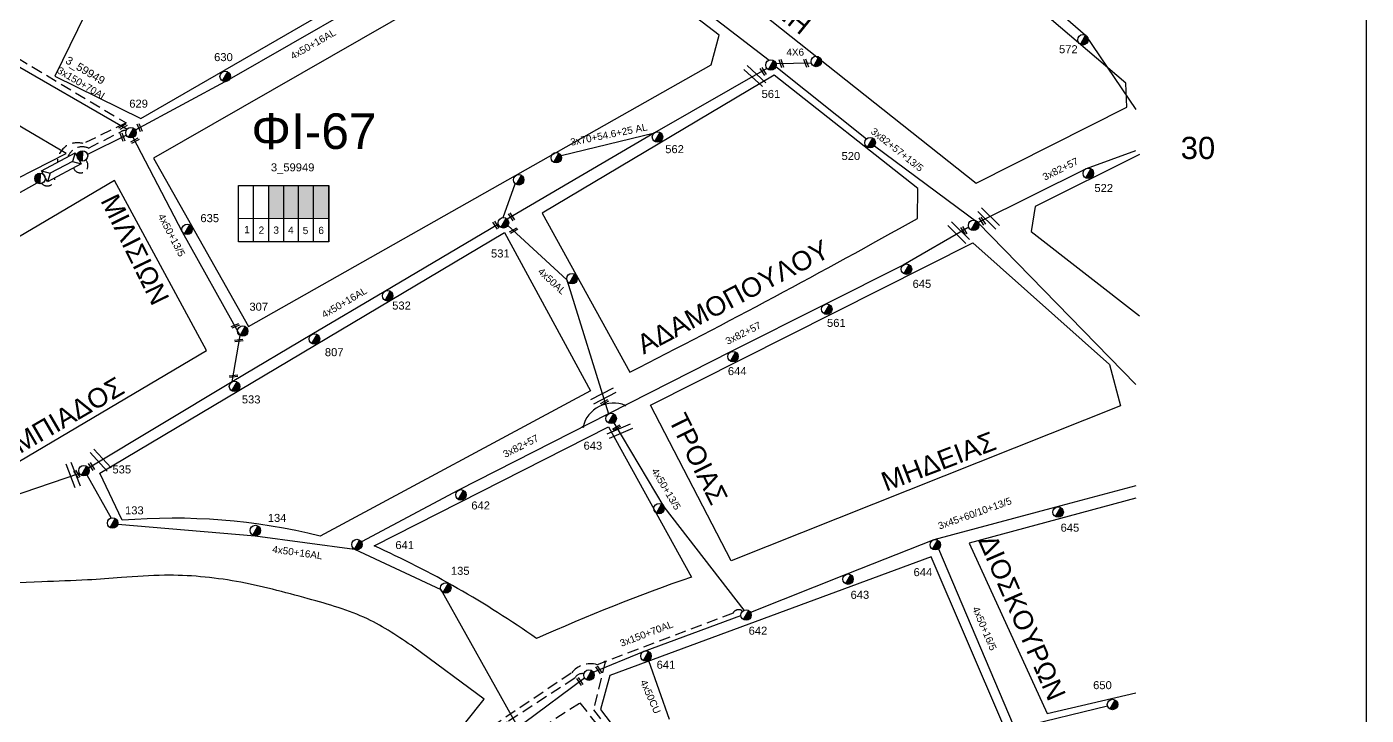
# Model space of a CAD drawing. Header units: millimetres. Extents: x 1421 to 7547, y 822 to 1873.
# Drawn here: x 7245.6 to 7547, y 1234.8 to 1389.8 of the extents above; entities that cross this region are included whole.
import ezdxf
from ezdxf.enums import TextEntityAlignment as Align

# ---------------------------------------------------------------- set-up
doc = ezdxf.new("R2010")
doc.units = ezdxf.units.MM
doc.linetypes.add('DASHED', pattern=[19.05, 12.7, -6.35])
doc.layers.get('0').update_dxf_attribs({"lineweight": 30})
for name, color, linetype, lineweight in [('3x45+60_10+13_5', 7, 'Continuous', 30), ('3x82+57', 7, 'Continuous', 30), ('3x82+57+13_5', 7, 'Continuous', 30), ('4x50+13_5', 7, 'Continuous', 30), ('4x50+16_5', 7, 'Continuous', 30), ('4x50AL', 7, 'Continuous', 30), ('4x50CU', 7, 'Continuous', 30), ('Pillar OTE', 7, 'Continuous', 30), ('PINAKIDA', 7, 'DASHED', 30), ('TEXT_ΚΑΛΩΔΙΩΝ', 7, 'Continuous', 30), ('Άγνωστο εναέριο καλώδιο', 7, 'Continuous', 30), ('Γυμνά εναέρια ΧΤ και ΦΟΠ (3Φ)   4x50+16AL', 7, 'Continuous', 30), ('Καλώδια ΧΤ   3x150+50CU', 7, 'DASHED', 30), ('Καλώδια ΧΤ   3x150+70AL', 7, 'DASHED', 30), ('Μηχανική τομή', 7, 'Continuous', 30), ('Στύλος ΦΜ', 7, 'Continuous', 30), ('Στύλος ΦΜ @ 1', 7, 'Continuous', 30), ('ΣΥΝ.ΚΑΛ4Χ6', 7, 'YPARXSK3X70+54', 30), ('Συνδέσεις', 7, 'Continuous', 30), ('Συνεστραμμένα ΧΤ   3x70+54.6+25 AL', 7, 'SYN_LINE', 30), ('Τομή', 7, 'Continuous', 30), ('Υποσταθμός εναέριος 2 στύλων', 7, 'Continuous', 30), ('Υποσταθμός πόλεως', 7, 'Continuous', 30), ('Υπόβαθρο ΔΕΗ', 7, 'Continuous', 30)]:
    doc.layers.add(name, color=color, linetype=linetype, lineweight=lineweight)
doc.styles.add('arial', font='arial.ttf')
doc.styles.get("Standard").update_dxf_attribs({"font": 'arial.ttf'})
doc.linetypes.add('SYN_LINE', pattern='A,0.5,-0.0001,["/\\/\\/\\/",Standard,S=0.1,R=0,X=0,Y=-0.05],-0.25', length=0.7501)
doc.linetypes.add('YPARXSK3X70+54', pattern='A,2.5,[131,ltypeshp.shx,S=1,R=0,X=-9e-10,Y=0],-1e-11,[131,ltypeshp.shx,S=-1,R=180,X=2,Y=0],-4.1,[131,ltypeshp.shx,S=1,R=0,X=-0.1,Y=0],-1.9,2,0', length=10.5)

# ---------------------------------------------------------------- blocks, each defined once
blk = doc.blocks.new('ΥΠΑΡΧΩΝ ΤΣΙΜΕΝΤΕΝΙΟΣ ΣΤΥΛΟΣ')
at = {"layer": 'Στύλος ΦΜ'}
blk.add_hatch(color=7, dxfattribs=at).paths.add_polyline_path([(-1.29, -2.28, 0.574793), (2.62, 0, 0.268822), (1.3, 2.27)])
at = {"layer": 'Στύλος ΦΜ', "color": 7}
blk.add_line((-1.29, -2.28), (1.3, 2.27), dxfattribs=at)
blk.add_circle((0, 0), 2.62, dxfattribs=at)
at = {"layer": 'Στύλος ΦΜ', "flags": 4}
for tag, p in [('ΤΥΠΟΣ', (-4.91, 3.03)), ('ΑΡΙΘΜΟΣ', (-4.68, 8.05))]:
    blk.add_attdef(tag, p, '', height=4, dxfattribs=at)
blk = doc.blocks.new('ΜΗΧΑΝΙΚΗ ΤΟΜΗ')
at = {"layer": 'Μηχανική τομή', "lineweight": -3, "ltscale": 40}
for p, q in [((-3.8, 1.2), (3.8, 1.2)), ((3.8, -0.4), (-3.8, -0.4))]:
    blk.add_line(p, q, dxfattribs=at)
blk = doc.blocks.new('ΤΟΜΗ')
at = {"layer": 'Τομή', "lineweight": -3, "ltscale": 40}
for p, q in [((-11.4, 1.1), (11.4, 1.1)), ((11.4, -3.6), (-11.4, -3.6))]:
    blk.add_line(p, q, dxfattribs=at)
blk = doc.blocks.new('ΥΠΟΣΤΑΘΜΟΣ ΕΝΑΕΡΙΟΣ ΕΠΙ 2 ΣΤΥΛΩΝ')
at = {"layer": 'Υποσταθμός εναέριος 2 στύλων', "linetype": 'Continuous', "lineweight": -3}
for points in [[(-11.97, -2.11, 0.574793), (-8.45, -0.07, 0.268822), (-9.64, 1.98)], [(9.68, -2.15, 0.574793), (13.19, -0.1, 0.268822), (12.01, 1.95)]]:
    blk.add_hatch(color=256, dxfattribs=at).paths.add_polyline_path(points)
for p, q in [((-11.97, -2.11), (-9.64, 1.98)), ((9.68, -2.15), (12.01, 1.95))]:
    blk.add_line(p, q, dxfattribs=at)
for centre in [(-10.81, -0.07), (10.84, -0.1)]:
    blk.add_circle(centre, 2.36, dxfattribs=at)
at = {"layer": 'Υποσταθμός πόλεως', "linetype": 'Continuous', "lineweight": -3, "ltscale": 40}
blk.add_lwpolyline([(-8.57, 2.82), (8.57, 2.82), (8.57, -2.82), (-8.57, -2.82)], close=True, dxfattribs=at)
for points in [[(-5.75, 0), (-8.57, 2.82)], [(-8.57, -2.82), (-5.75, 0)], [(-5.75, 0), (5.75, 0)], [(5.75, 0), (8.57, 2.82)], [(8.57, -2.82), (5.75, 0)]]:
    blk.add_lwpolyline(points, dxfattribs=at)
at = {"layer": 'Υποσταθμός εναέριος 2 στύλων', "ltscale": 40, "flags": 1}
for tag, p in [('ΜΕΤΑΣΧΗΜΑΤΙΣΜΟΣ', (14.09, 2.51)), ('ΙΣΧΥΣ', (14.07, -0.28)), ('ΑΡΙΘΜΟΣ', (14.19, -3))]:
    blk.add_attdef(tag, p, '', height=1.8, dxfattribs=at)
blk = doc.blocks.new('_ΣΥΝΔΕΣΗ')
at = {"layer": 'Συνδέσεις', "linetype": 'SYN_LINE', "ltscale": 40}
blk.add_hatch(color=256, dxfattribs=at).paths.add_polyline_path([(0.5, 0, 1), (-0.5, 0, 1)])
at = {"layer": 'Συνδέσεις'}
blk.add_circle((0, 0), 0.5, dxfattribs=at)

msp = doc.modelspace()

# ---------------------------------------------------------------- hatches: boundary and pattern name
at = {"layer": 'Καλώδια ΧΤ   3x150+50CU', "linetype": 'DASHED', "lineweight": -3, "ltscale": 0.2}
h = msp.add_hatch(color=1, dxfattribs=at)
h.dxf.hatch_style = 1
h.paths.add_polyline_path([(7300.06, 1346.65), (7303.5, 1346.64), (7303.5, 1354.01), (7300.06, 1354.01)])
h = msp.add_hatch(color=2, dxfattribs=at)
h.dxf.hatch_style = 1
h.paths.add_polyline_path([(7306.8, 1354.01), (7303.5, 1354.01), (7303.5, 1346.64), (7306.8, 1346.64)])
h = msp.add_hatch(color=133, dxfattribs=at)
h.dxf.hatch_style = 1
h.paths.add_polyline_path([(7310.18, 1346.64), (7310.18, 1354.01), (7306.8, 1354.01), (7306.8, 1346.64)])
h = msp.add_hatch(color=30, dxfattribs=at)
h.dxf.hatch_style = 1
h.paths.add_polyline_path([(7313.58, 1354.01), (7310.18, 1354.01), (7310.18, 1346.64), (7313.58, 1346.63)])

# ---------------------------------------------------------------- linework, layer by layer
at = {"color": 30, "lineweight": -3, "ltscale": 0.2}
msp.add_lwpolyline([(7257.49, 1289.24), (7222.23, 1277.21), (7196.18, 1276.8), (7168.21, 1274.45), (7137.02, 1270.36), (7092.45, 1264.4)], dxfattribs=at)
at = {"layer": '3x45+60_10+13_5', "color": 2, "lineweight": -3, "ltscale": 0.2}
for points in [[(7495.14, 1286.44), (7477.16, 1281.59), (7449.69, 1274.3), (7430.15, 1266.57), (7408.49, 1257.93)], [(7373.08, 1244.5), (7384.4, 1249.17), (7406.3, 1257.21)], [(7357.4, 1232.97), (7371.12, 1243.2)]]:
    msp.add_lwpolyline(points, dxfattribs=at)
at = {"layer": '3x82+57', "color": 85, "lineweight": -3, "ltscale": 0.2}
for points in [[(7459.64, 1345.72), (7484.09, 1357.89), (7495.14, 1361.94)], [(7457.55, 1344.68), (7442.79, 1336.1), (7425.03, 1327.2), (7404.13, 1316.63), (7376.48, 1302.6), (7342.74, 1285.43), (7320.94, 1273.8)]]:
    msp.add_lwpolyline(points, dxfattribs=at)
at = {"layer": '3x82+57+13_5', "color": 133, "linetype": 'Continuous', "lineweight": -3, "ltscale": 0.2}
msp.add_lwpolyline([(7417.56, 1443.6), (7453.48, 1414.01), (7469.18, 1400.59), (7483.85, 1387.85), (7495.14, 1371.15)], dxfattribs=at)
at = {"layer": '3x82+57+13_5', "color": 1, "linetype": 'Continuous', "lineweight": -3, "ltscale": 0.2}
for points in [[(7368.51, 1415.03), (7387.2, 1401.88), (7412.68, 1382.26)], [(7414.19, 1380.82), (7434.59, 1364.54)], [(7436.34, 1362.98), (7459.64, 1345.72), (7495.14, 1309.25)]]:
    msp.add_lwpolyline(points, dxfattribs=at)
at = {"layer": '4x50+13_5', "color": 30, "lineweight": -3, "ltscale": 0.2}
msp.add_lwpolyline([(7240.72, 1382.64), (7268.19, 1366.69)], dxfattribs=at)
at = {"layer": '4x50+13_5', "color": 2, "lineweight": -3, "ltscale": 0.2}
for points in [[(7268.05, 1365.34), (7259.29, 1361.04)], [(7293.64, 1320.25), (7293.64, 1320.25), (7280.68, 1343.56), (7269.58, 1364.85)], [(7291.86, 1309.87), (7293.64, 1320.25)]]:
    msp.add_lwpolyline(points, dxfattribs=at)
at = {"layer": '4x50+13_5', "color": 27, "lineweight": -3, "ltscale": 0.2}
msp.add_lwpolyline([(7377.68, 1300.58), (7389, 1281.71), (7406.99, 1258.41)], dxfattribs=at)
at = {"layer": '4x50+16_5', "color": 30, "lineweight": -3, "ltscale": 0.2}
for points in [[(7450.77, 1272.25), (7467.58, 1232.64)], [(7469.08, 1232.1), (7488.77, 1236.92)]]:
    msp.add_lwpolyline(points, dxfattribs=at)
at = {"layer": '4x50AL', "color": 2, "lineweight": -3, "ltscale": 0.2}
msp.add_lwpolyline([(7353.89, 1345.02), (7367.16, 1332.8), (7376.48, 1302.6)], dxfattribs=at)
at = {"layer": '4x50CU', "color": 2, "linetype": 'SYN_LINE', "lineweight": -3, "ltscale": 15}
msp.add_lwpolyline([(7385.51, 1247.09), (7390.17, 1233.94)], dxfattribs=at)
at = {"layer": 'Pillar OTE', "lineweight": -3, "ltscale": 40}
for points in [[(7293.29, 1341.37), (7293.29, 1354.01), (7313.58, 1354.01), (7313.58, 1341.35), (7293.29, 1341.37)], [(7296.62, 1341.37), (7296.62, 1354.01)], [(7300.06, 1341.36), (7300.06, 1354.01)], [(7303.5, 1341.36), (7303.5, 1354.01)], [(7306.8, 1341.36), (7306.8, 1354.01)], [(7310.18, 1341.35), (7310.18, 1354.01)], [(7313.58, 1341.35), (7313.58, 1354.01)], [(7293.29, 1346.65), (7313.58, 1346.63)]]:
    msp.add_lwpolyline(points, dxfattribs=at)
at = {"layer": 'PINAKIDA', "linetype": 'Continuous', "lineweight": -3, "ltscale": 0.2}
msp.add_lwpolyline([(5474.15, 1851.64), (7546.99, 1855.83), (7546.99, 826.44), (5474.15, 822.25)], close=True, dxfattribs=at)
at = {"layer": 'Άγνωστο εναέριο καλώδιο', "color": 2, "lineweight": -3, "ltscale": 0.2}
msp.add_lwpolyline([(7352.83, 1346.83), (7355.55, 1354.43)], dxfattribs=at)
at = {"layer": 'Γυμνά εναέρια ΧΤ και ΦΟΠ (3Φ)   4x50+16AL', "color": 133, "lineweight": -3, "ltscale": 0.2}
msp.add_lwpolyline([(7270.08, 1366.53), (7291.26, 1377.93), (7318.96, 1393.87), (7331.68, 1400.97), (7346.51, 1409.44), (7366.89, 1415.58)], dxfattribs=at)
at = {"layer": 'Γυμνά εναέρια ΧΤ και ΦΟΠ (3Φ)   4x50+16AL', "color": 2, "lineweight": -3, "ltscale": 0.2}
for points in [[(7412.16, 1380.39), (7386.84, 1365.9), (7353.68, 1346.49)], [(7351.74, 1345.32), (7326.05, 1330.09), (7309.75, 1320.49), (7291.86, 1309.87), (7259.53, 1290.41)]]:
    msp.add_lwpolyline(points, dxfattribs=at)
at = {"layer": 'Γυμνά εναέρια ΧΤ και ΦΟΠ (3Φ)   4x50+16AL', "color": 1, "lineweight": -3, "ltscale": 0.2}
msp.add_lwpolyline([(7092.34, 1264.75), (7116.96, 1278.13), (7142.83, 1293.49), (7167.8, 1307.95), (7195.31, 1324.61), (7211.37, 1334.26), (7229.86, 1344.49), (7247.98, 1354.62)], dxfattribs=at)
at = {"layer": 'Γυμνά εναέρια ΧΤ και ΦΟΠ (3Φ)   4x50+16AL', "color": 85, "lineweight": -3, "ltscale": 0.2}
for points in [[(7259.18, 1288.9), (7264.59, 1279.18)], [(7266.09, 1277.79), (7296.99, 1275.19), (7319.34, 1272.18), (7338.79, 1263.06), (7355.7, 1232.94)]]:
    msp.add_lwpolyline(points, dxfattribs=at)
at = {"layer": 'Καλώδια ΧΤ   3x150+50CU', "color": 27, "lineweight": -3, "ltscale": 0.2}
msp.add_lwpolyline([(7375.74, 1246.84), (7373.17, 1236.01), (7387.67, 1217.11, -0.539567), (7389.59, 1215.28)], format="xyb", dxfattribs=at)
at = {"layer": 'Καλώδια ΧΤ   3x150+50CU', "color": 30, "lineweight": -3, "ltscale": 0.2}
msp.add_lwpolyline([(7354.49, 1227.43, 0.810457), (7361.45, 1232.03), (7370.07, 1237.6), (7385.23, 1218.34, 1.222955), (7392.64, 1214.99), (7406.67, 1218.14, -0.661521), (7411.9, 1219.16), (7428.92, 1222.88, -0.936388), (7434.73, 1223.97), (7460.37, 1230.62, -0.133078), (7467.12, 1232.29)], format="xyb", dxfattribs=at)
at = {"layer": 'Καλώδια ΧΤ   3x150+50CU', "color": 2, "lineweight": -3, "ltscale": 0.2}
msp.add_arc((7257.73, 1358.55), 1.67, 199.8146, 46.0449, dxfattribs=at)
at = {"layer": 'Καλώδια ΧΤ   3x150+50CU', "color": 10, "lineweight": -3, "ltscale": 0.2}
msp.add_arc((7250.25, 1355.62), 1.7, 221.1622, 4.2616, dxfattribs=at)
at = {"layer": 'Καλώδια ΧΤ   3x150+70AL', "color": 30, "lineweight": -3, "ltscale": 0.2}
msp.add_lwpolyline([(7241.23, 1383.92, -0.562577), (7243.54, 1382.75), (7267.97, 1368.11), (7258.34, 1363.46, 0.494911), (7252.51, 1359.23, -1.743592)], format="xyb", dxfattribs=at)
at = {"layer": 'Καλώδια ΧΤ   3x150+70AL', "color": 133, "lineweight": -3, "ltscale": 0.2}
msp.add_lwpolyline([(7254.91, 1360.51, -0.425228), (7259.54, 1362.45), (7266.8, 1366.14, -0.166992), (7268.01, 1366.41)], format="xyb", dxfattribs=at)
at = {"layer": 'Καλώδια ΧΤ   3x150+70AL', "color": 27, "lineweight": -3, "ltscale": 0.2}
msp.add_lwpolyline([(7406.67, 1258.2, 0.504697), (7404.55, 1257.79), (7373.97, 1246.17, 0.301662), (7368.14, 1244.26), (7351.03, 1232.74), (7352.2, 1231.53, 0.559469), (7352.84, 1229.86)], format="xyb", dxfattribs=at)
at = {"layer": 'Καλώδια ΧΤ   3x150+70AL', "color": 2, "lineweight": -3, "ltscale": 0.2}
msp.add_lwpolyline([(7370.98, 1244.12, 0.337102), (7368.92, 1243.13), (7353.68, 1233.23, 0.775949), (7353.96, 1231.24)], format="xyb", dxfattribs=at)
at = {"layer": 'ΣΥΝ.ΚΑΛ4Χ6', "color": 1, "linetype": 'SYN_LINE', "lineweight": -3, "ltscale": 20}
msp.add_lwpolyline([(7414.2, 1381.46), (7422.13, 1381.61)], dxfattribs=at)
at = {"layer": 'Συνεστραμμένα ΧΤ   3x70+54.6+25 AL', "color": 2, "lineweight": -3, "ltscale": 20}
msp.add_lwpolyline([(7365.83, 1360.77), (7386.84, 1365.9)], dxfattribs=at)
at = {"layer": 'Υπόβαθρο ΔΕΗ', "lineweight": -3, "ltscale": 0.2}
for points in [[(7337.96, 1407.68), (7300.71, 1465.57), (7294.39, 1465.52), (7251.97, 1378.62), (7271.28, 1369.14), (7337.96, 1407.68)], [(7377.8, 1419.27), (7459.26, 1354.54), (7493.16, 1371.63), (7492.93, 1377.03), (7422.42, 1437.23), (7404.02, 1434.41), (7377.8, 1419.27)], [(7401.41, 1387.86), (7367.58, 1413.83), (7274.13, 1360.22), (7295.55, 1322.26), (7399.62, 1381.21), (7401.41, 1387.86)], [(7446.02, 1346.63), (7446.11, 1353.38), (7413.77, 1378.89), (7361.6, 1347.81), (7381.35, 1312.01)], [(7236.19, 1351.93), (7254.5, 1361.24), (7235.11, 1372.64)], [(7496.02, 1361.04), (7472.53, 1349.31), (7471.62, 1343.7), (7496.02, 1324.7)], [(7135.73, 1278.65), (7138.6, 1272.64), (7183.25, 1279.62), (7223.88, 1280.16), (7286.05, 1316.9), (7265.37, 1355.15), (7135.73, 1278.65)], [(7267.13, 1278.68), (7262.08, 1289.28), (7353.15, 1343.42), (7372.45, 1307.79), (7311.63, 1275.11)], [(7489.27, 1313.74), (7491.72, 1304.44), (7404.1, 1269.56), (7385.93, 1304.58), (7458.45, 1341.13), (7489.27, 1313.74)], [(7323.78, 1272.94), (7376.5, 1299.71), (7395.2, 1265.9)], [(7495.14, 1283.69), (7457.69, 1273.51), (7475.23, 1235.16), (7495.14, 1239.85)], [(7449.13, 1270.45), (7376.83, 1243.74), (7374.7, 1236.09), (7390.65, 1215.26), (7465.27, 1232.82), (7449.13, 1270.45)], [(7249.04, 1264.85), (7175.67, 1261.66), (7053.94, 1243.2), (7043.32, 1224.65), (7264.1, 1145.71), (7273.71, 1144.48), (7348.55, 1238.4)], [(7348.55, 1238.4), (7332.73, 1250.1)]]:
    msp.add_lwpolyline(points, dxfattribs=at)
for centre, radius, start, end in [((6582.65, 2881.65), 1761.16, 296.9689, 299.35546), ((7278.44, 1140.23), 138.91, 76.1784, 94.6707), ((7232.04, 1070.03), 222.68, 54.824, 65.6713), ((7539.27, 852.33), 437.95, 109.2062, 114.1166)]:
    msp.add_arc(centre, radius, start, end, dxfattribs=at)
at = {"layer": 'Υπόβαθρο ΔΕΗ', "lineweight": -3}
msp.add_arc((7377.61, 1298.03), 7.03, 67.6733, 166.2187, dxfattribs=at)
at = {"layer": 'Υπόβαθρο ΔΕΗ', "lineweight": -3, "ltscale": 0.2}
msp.add_spline([(7332.73, 1250.1), (7322.26, 1256.48), (7308.95, 1261.02), (7292.81, 1264.9), (7276.64, 1266.3), (7266.96, 1265.77), (7259.32, 1265.24), (7249.04, 1264.85)], degree=3, dxfattribs=at)

# ---------------------------------------------------------------- block references
at = {"layer": 'Μηχανική τομή', "lineweight": -3}
for p, xscale, yscale, zscale, rotation in [((7411.41, 1379.76), 0.2499999999999187, 0.2499999999999187, 0.2499999999999187, 122.731235795606), ((7415.32, 1381.48), 0.2499999999999187, 0.2499999999999187, 0.2499999999999187, 289.001035082661), ((7420.89, 1381.54), 0.2499999999999187, 0.2499999999999187, 0.2499999999999187, 289.001035082661), ((7267.33, 1367.18), 0.2499999999999188, 0.2499999999999188, 0.2499999999999188, 27.66500128186423), ((7267.25, 1364.94), 0.2499999999999189, 0.2499999999999189, 0.2499999999999189, 111.2164460890225), ((7271.13, 1367.09), 0.2499999999999189, 0.2499999999999189, 0.2499999999999189, 111.2164460890226), ((7270.01, 1364.04), 0.2499999999999188, 0.2499999999999188, 0.2499999999999188, 27.66500128186423), ((7354.77, 1347.05), 0.2499999999999187, 0.2499999999999187, 0.2499999999999187, 122.731235795606), ((7351.28, 1345.15), 0.2499999999999187, 0.2499999999999187, 0.2499999999999187, 122.731235795606), ((7355.22, 1343.8), 0.2499999999999187, 0.2499999999999187, 0.2499999999999187, 28.48961670616309), ((7456.57, 1343.93), 0.2499999999999187, 0.2499999999999187, 0.2499999999999187, 122.731235795606), ((7460.71, 1346.08), 0.2499999999999187, 0.2499999999999187, 0.2499999999999187, 122.731235795606), ((7292.6, 1322.37), 0.2499999999999189, 0.2499999999999189, 0.2499999999999189, 20.94190144191007), ((7293.36, 1319.03), 0.2499999999999189, 0.2499999999999189, 0.2499999999999189, 6.214272271777362), ((7292.18, 1311), 0.249999999999919, 0.249999999999919, 0.249999999999919, 6.214272271777362), ((7375.66, 1305.14), 0.2499999999999188, 0.2499999999999188, 0.2499999999999188, 28.48961670616309), ((7378.37, 1299.41), 0.2499999999999188, 0.2499999999999188, 0.2499999999999188, 28.48961670616309), ((7257, 1289.13), 0.2499999999999187, 0.2499999999999187, 0.2499999999999187, 122.731235795606), ((7260.29, 1290.82), 0.2499999999999187, 0.2499999999999187, 0.2499999999999187, 122.731235795606), ((7374.26, 1244.95), 0.249999999999919, 0.249999999999919, 0.249999999999919, 303.4214862213642), ((7369.99, 1242.31), 0.2499999999999189, 0.2499999999999189, 0.2499999999999189, 304.6407130408359)]:
    msp.add_blockref('ΜΗΧΑΝΙΚΗ ΤΟΜΗ', p, dxfattribs=dict(at, xscale=xscale, yscale=yscale, zscale=zscale, rotation=rotation))
at = {"layer": 'Στύλος ΦΜ @ 1', "lineweight": -3, "ltscale": 40}
ref = msp.add_blockref('ΥΠΑΡΧΩΝ ΤΣΙΜΕΝΤΕΝΙΟΣ ΣΤΥΛΟΣ', (7483.26, 1386.83), dxfattribs=dict(at, xscale=0.4499999999998181, yscale=0.4499999999998181, zscale=0.4499999999998181))
ref.add_attrib('ΤΥΠΟΣ', '572', (7477.88, 1383.81), dxfattribs={"layer": 'Στύλος ΦΜ', "height": 1.8, "flags": 4})
ref = msp.add_blockref('ΥΠΑΡΧΩΝ ΤΣΙΜΕΝΤΕΝΙΟΣ ΣΤΥΛΟΣ', (7290.28, 1378.58), dxfattribs=dict(at, xscale=0.4499999999998181, yscale=0.4499999999998181, zscale=0.4499999999998181))
ref.add_attrib('ΤΥΠΟΣ', '630', (7287.79, 1382.03), dxfattribs={"layer": 'Στύλος ΦΜ', "height": 1.8, "flags": 4})
ref = msp.add_blockref('ΥΠΑΡΧΩΝ ΤΣΙΜΕΝΤΕΝΙΟΣ ΣΤΥΛΟΣ', (7413.06, 1381.15), dxfattribs=dict(at, xscale=0.4499999999998181, yscale=0.4499999999998181, zscale=0.4499999999998181))
ref.add_attrib('ΤΥΠΟΣ', '561', (7410.96, 1373.74), dxfattribs={"layer": 'Στύλος ΦΜ', "height": 1.8, "flags": 4})
at = {"layer": 'Στύλος ΦΜ @ 1', "lineweight": -3, "ltscale": 40, "xscale": 0.4499999999998181, "yscale": 0.4499999999998181, "zscale": 0.4499999999998181}
for p in [(7423.26, 1381.95), (7364.76, 1360.28), (7356.32, 1355.32), (7458.66, 1345.06), (7368.31, 1333.06), (7387.89, 1281.3), (7372.12, 1243.82)]:
    msp.add_blockref('ΥΠΑΡΧΩΝ ΤΣΙΜΕΝΤΕΝΙΟΣ ΣΤΥΛΟΣ', p, dxfattribs=at)
at = {"layer": 'Στύλος ΦΜ @ 1', "lineweight": -3, "ltscale": 40}
ref = msp.add_blockref('ΥΠΑΡΧΩΝ ΤΣΙΜΕΝΤΕΝΙΟΣ ΣΤΥΛΟΣ', (7269.07, 1365.92), dxfattribs=dict(at, xscale=0.4499999999998181, yscale=0.4499999999998181, zscale=0.4499999999998181))
ref.add_attrib('ΤΥΠΟΣ', '629', (7268.69, 1371.55), dxfattribs={"layer": 'Στύλος ΦΜ', "height": 1.8, "flags": 4})
ref = msp.add_blockref('ΥΠΑΡΧΩΝ ΤΣΙΜΕΝΤΕΝΙΟΣ ΣΤΥΛΟΣ', (7387.54, 1364.95), dxfattribs=dict(at, xscale=0.4499999999998181, yscale=0.4499999999998181, zscale=0.4499999999998181))
ref.add_attrib('ΤΥΠΟΣ', '562', (7389.28, 1361.31), dxfattribs={"layer": 'Στύλος ΦΜ', "height": 1.8, "flags": 4})
ref = msp.add_blockref('ΥΠΑΡΧΩΝ ΤΣΙΜΕΝΤΕΝΙΟΣ ΣΤΥΛΟΣ', (7435.38, 1363.67), dxfattribs=dict(at, xscale=0.4499999999998181, yscale=0.4499999999998181, zscale=0.4499999999998181))
ref.add_attrib('ΤΥΠΟΣ', '520', (7428.95, 1359.77), dxfattribs={"layer": 'Στύλος ΦΜ', "height": 1.8, "flags": 4})
ref = msp.add_blockref('ΥΠΑΡΧΩΝ ΤΣΙΜΕΝΤΕΝΙΟΣ ΣΤΥΛΟΣ', (7484.47, 1356.77), dxfattribs=dict(at, xscale=0.4499999999998181, yscale=0.4499999999998181, zscale=0.4499999999998181))
ref.add_attrib('ΤΥΠΟΣ', '522', (7485.84, 1352.57), dxfattribs={"layer": 'Στύλος ΦΜ', "height": 1.8, "flags": 4})
ref = msp.add_blockref('ΥΠΑΡΧΩΝ ΤΣΙΜΕΝΤΕΝΙΟΣ ΣΤΥΛΟΣ', (7281.7, 1344.15), dxfattribs=dict(at, xscale=0.4499999999998181, yscale=0.4499999999998181, zscale=0.4499999999998181))
ref.add_attrib('ΤΥΠΟΣ', '635', (7284.7, 1345.78), dxfattribs={"layer": 'Στύλος ΦΜ', "height": 1.8, "flags": 4})
ref = msp.add_blockref('ΥΠΑΡΧΩΝ ΤΣΙΜΕΝΤΕΝΙΟΣ ΣΤΥΛΟΣ', (7352.88, 1345.63), dxfattribs=dict(at, xscale=0.4499999999998181, yscale=0.4499999999998181, zscale=0.4499999999998181))
ref.add_attrib('ΤΥΠΟΣ', '531', (7350.08, 1337.83), dxfattribs={"layer": 'Στύλος ΦΜ', "height": 1.8, "flags": 4})
ref = msp.add_blockref('ΥΠΑΡΧΩΝ ΤΣΙΜΕΝΤΕΝΙΟΣ ΣΤΥΛΟΣ', (7443.55, 1335.2), dxfattribs=dict(at, xscale=0.4499999999998181, yscale=0.4499999999998181, zscale=0.4499999999998181))
ref.add_attrib('ΤΥΠΟΣ', '645', (7444.93, 1331), dxfattribs={"layer": 'Στύλος ΦΜ', "height": 1.8, "flags": 4})
ref = msp.add_blockref('ΥΠΑΡΧΩΝ ΤΣΙΜΕΝΤΕΝΙΟΣ ΣΤΥΛΟΣ', (7326.83, 1329.2), dxfattribs=dict(at, xscale=0.4499999999998181, yscale=0.4499999999998181, zscale=0.4499999999998181))
ref.add_attrib('ΤΥΠΟΣ', '532', (7327.85, 1326.11), dxfattribs={"layer": 'Στύλος ΦΜ', "height": 1.8, "flags": 4})
ref = msp.add_blockref('ΥΠΑΡΧΩΝ ΤΣΙΜΕΝΤΕΝΙΟΣ ΣΤΥΛΟΣ', (7294.22, 1321.27), dxfattribs=dict(at, xscale=0.4499999999998181, yscale=0.4499999999998181, zscale=0.4499999999998181))
ref.add_attrib('ΤΥΠΟΣ', '307', (7295.73, 1325.85), dxfattribs={"layer": 'Στύλος ΦΜ', "height": 1.8, "flags": 4})
ref = msp.add_blockref('ΥΠΑΡΧΩΝ ΤΣΙΜΕΝΤΕΝΙΟΣ ΣΤΥΛΟΣ', (7425.63, 1326.18), dxfattribs=dict(at, xscale=0.4499999999998181, yscale=0.4499999999998181, zscale=0.4499999999998181))
ref.add_attrib('ΤΥΠΟΣ', '561', (7425.68, 1322.21), dxfattribs={"layer": 'Στύλος ΦΜ', "height": 1.8, "flags": 4})
ref = msp.add_blockref('ΥΠΑΡΧΩΝ ΤΣΙΜΕΝΤΕΝΙΟΣ ΣΤΥΛΟΣ', (7310.36, 1319.48), dxfattribs=dict(at, xscale=0.4499999999998181, yscale=0.4499999999998181, zscale=0.4499999999998181))
ref.add_attrib('ΤΥΠΟΣ', '807', (7312.7, 1315.61), dxfattribs={"layer": 'Στύλος ΦΜ', "height": 1.8, "flags": 4})
ref = msp.add_blockref('ΥΠΑΡΧΩΝ ΤΣΙΜΕΝΤΕΝΙΟΣ ΣΤΥΛΟΣ', (7404.52, 1315.52), dxfattribs=dict(at, xscale=0.4499999999998181, yscale=0.4499999999998181, zscale=0.4499999999998181))
ref.add_attrib('ΤΥΠΟΣ', '644', (7403.37, 1311.35), dxfattribs={"layer": 'Στύλος ΦΜ', "height": 1.8, "flags": 4})
ref = msp.add_blockref('ΥΠΑΡΧΩΝ ΤΣΙΜΕΝΤΕΝΙΟΣ ΣΤΥΛΟΣ', (7292.38, 1308.81), dxfattribs=dict(at, xscale=0.4499999999998181, yscale=0.4499999999998181, zscale=0.4499999999998181))
ref.add_attrib('ΤΥΠΟΣ', '533', (7294.02, 1304.98), dxfattribs={"layer": 'Στύλος ΦΜ', "height": 1.8, "flags": 4})
ref = msp.add_blockref('ΥΠΑΡΧΩΝ ΤΣΙΜΕΝΤΕΝΙΟΣ ΣΤΥΛΟΣ', (7377.11, 1301.61), dxfattribs=dict(at, xscale=0.4499999999998181, yscale=0.4499999999998181, zscale=0.4499999999998181))
ref.add_attrib('ΤΥΠΟΣ', '643', (7370.9, 1294.57), dxfattribs={"layer": 'Στύλος ΦΜ', "height": 1.8, "flags": 4})
ref = msp.add_blockref('ΥΠΑΡΧΩΝ ΤΣΙΜΕΝΤΕΝΙΟΣ ΣΤΥΛΟΣ', (7258.49, 1289.85), dxfattribs=dict(at, xscale=0.4499999999998181, yscale=0.4499999999998181, zscale=0.4499999999998181))
ref.add_attrib('ΤΥΠΟΣ', '535', (7264.91, 1289.22), dxfattribs={"layer": 'Στύλος ΦΜ', "height": 1.8, "flags": 4})
ref = msp.add_blockref('ΥΠΑΡΧΩΝ ΤΣΙΜΕΝΤΕΝΙΟΣ ΣΤΥΛΟΣ', (7343.31, 1284.4), dxfattribs=dict(at, xscale=0.4499999999998181, yscale=0.4499999999998181, zscale=0.4499999999998181))
ref.add_attrib('ΤΥΠΟΣ', '642', (7345.65, 1281.11), dxfattribs={"layer": 'Στύλος ΦΜ', "height": 1.8, "flags": 4})
ref = msp.add_blockref('ΥΠΑΡΧΩΝ ΤΣΙΜΕΝΤΕΝΙΟΣ ΣΤΥΛΟΣ', (7264.95, 1278.06), dxfattribs=dict(at, xscale=0.4499999999998181, yscale=0.4499999999998181, zscale=0.4499999999998181))
ref.add_attrib('ΤΥΠΟΣ', '133', (7267.74, 1280.01), dxfattribs={"layer": 'Στύλος ΦΜ', "height": 1.8, "flags": 4})
ref = msp.add_blockref('ΥΠΑΡΧΩΝ ΤΣΙΜΕΝΤΕΝΙΟΣ ΣΤΥΛΟΣ', (7477.67, 1280.53), dxfattribs=dict(at, xscale=0.4499999999998181, yscale=0.4499999999998181, zscale=0.4499999999998181))
ref.add_attrib('ΤΥΠΟΣ', '645', (7478.23, 1276.11), dxfattribs={"layer": 'Στύλος ΦΜ', "height": 1.8, "flags": 4})
ref = msp.add_blockref('ΥΠΑΡΧΩΝ ΤΣΙΜΕΝΤΕΝΙΟΣ ΣΤΥΛΟΣ', (7297.06, 1276.36), dxfattribs=dict(at, xscale=0.4499999999998181, yscale=0.4499999999998181, zscale=0.4499999999998181))
ref.add_attrib('ΤΥΠΟΣ', '134', (7299.86, 1278.31), dxfattribs={"layer": 'Στύλος ΦΜ', "height": 1.8, "flags": 4})
ref = msp.add_blockref('ΥΠΑΡΧΩΝ ΤΣΙΜΕΝΤΕΝΙΟΣ ΣΤΥΛΟΣ', (7319.92, 1273.21), dxfattribs=dict(at, xscale=0.4499999999998181, yscale=0.4499999999998181, zscale=0.4499999999998181))
ref.add_attrib('ΤΥΠΟΣ', '641', (7328.56, 1272.2), dxfattribs={"layer": 'Στύλος ΦΜ', "height": 1.8, "flags": 4})
ref = msp.add_blockref('ΥΠΑΡΧΩΝ ΤΣΙΜΕΝΤΕΝΙΟΣ ΣΤΥΛΟΣ', (7450.03, 1273.17), dxfattribs=dict(at, xscale=0.4499999999998181, yscale=0.4499999999998181, zscale=0.4499999999998181))
ref.add_attrib('ΤΥΠΟΣ', '644', (7445.15, 1266.1), dxfattribs={"layer": 'Στύλος ΦΜ', "height": 1.8, "flags": 4})
ref = msp.add_blockref('ΥΠΑΡΧΩΝ ΤΣΙΜΕΝΤΕΝΙΟΣ ΣΤΥΛΟΣ', (7339.91, 1263.45), dxfattribs=dict(at, xscale=0.4499999999998181, yscale=0.4499999999998181, zscale=0.4499999999998181))
ref.add_attrib('ΤΥΠΟΣ', '135', (7341.06, 1266.4), dxfattribs={"layer": 'Στύλος ΦΜ', "height": 1.8, "flags": 4})
ref = msp.add_blockref('ΥΠΑΡΧΩΝ ΤΣΙΜΕΝΤΕΝΙΟΣ ΣΤΥΛΟΣ', (7430.42, 1265.42), dxfattribs=dict(at, xscale=0.4499999999998181, yscale=0.4499999999998181, zscale=0.4499999999998181))
ref.add_attrib('ΤΥΠΟΣ', '643', (7430.98, 1261), dxfattribs={"layer": 'Στύλος ΦΜ', "height": 1.8, "flags": 4})
ref = msp.add_blockref('ΥΠΑΡΧΩΝ ΤΣΙΜΕΝΤΕΝΙΟΣ ΣΤΥΛΟΣ', (7407.47, 1257.34), dxfattribs=dict(at, xscale=0.4499999999998181, yscale=0.4499999999998181, zscale=0.4499999999998181))
ref.add_attrib('ΤΥΠΟΣ', '642', (7408.04, 1252.92), dxfattribs={"layer": 'Στύλος ΦΜ', "height": 1.8, "flags": 4})
ref = msp.add_blockref('ΥΠΑΡΧΩΝ ΤΣΙΜΕΝΤΕΝΙΟΣ ΣΤΥΛΟΣ', (7384.94, 1248.12), dxfattribs=dict(at, xscale=0.4499999999998181, yscale=0.4499999999998181, zscale=0.4499999999998181))
ref.add_attrib('ΤΥΠΟΣ', '641', (7387.34, 1245.26), dxfattribs={"layer": 'Στύλος ΦΜ', "height": 1.8, "flags": 4})
ref = msp.add_blockref('ΥΠΑΡΧΩΝ ΤΣΙΜΕΝΤΕΝΙΟΣ ΣΤΥΛΟΣ', (7489.92, 1237.21), dxfattribs=dict(at, xscale=0.4499999999998181, yscale=0.4499999999998181, zscale=0.4499999999998181))
ref.add_attrib('ΤΥΠΟΣ', '650', (7485.55, 1240.66), dxfattribs={"layer": 'Στύλος ΦΜ', "height": 1.8, "flags": 4})
at = {"layer": 'Συνδέσεις', "lineweight": -3, "xscale": 0.25, "yscale": 0.25, "zscale": 0.25}
for p in [(7380.28, 1304.53), (7370.78, 1299.71), (7375.74, 1246.85)]:
    msp.add_blockref('_ΣΥΝΔΕΣΗ', p, dxfattribs=at)
at = {"layer": 'Τομή', "lineweight": -3}
for p, xscale, yscale, zscale, rotation in [((7409.64, 1378.88), 0.2499999999998872, 0.2499999999998872, 0.2499999999998872, 317.4854386314862), ((7462.27, 1346.82), 0.249999999999887, 0.249999999999887, 0.249999999999887, 315.0516132760889), ((7455.53, 1343.66), 0.2499999999998871, 0.2499999999998871, 0.2499999999998871, 315.0516132760889), ((7375.51, 1306.35), 0.2499999999998871, 0.2499999999998871, 0.2499999999998871, 207.5860689675625), ((7379.2, 1298.46), 0.2499999999998871, 0.2499999999998871, 0.2499999999998871, 203.4797095630575), ((7262.47, 1292.42), 0.2499999999998871, 0.2499999999998871, 0.2499999999998871, 312.2184442968401), ((7256.34, 1288.99), 0.2499999999998871, 0.2499999999998871, 0.2499999999998871, 291.1064989574863)]:
    msp.add_blockref('ΤΟΜΗ', p, dxfattribs=dict(at, xscale=xscale, yscale=yscale, zscale=zscale, rotation=rotation))
at = {"layer": 'Υποσταθμός εναέριος 2 στύλων', "lineweight": -3, "xscale": 0.4999999999999998, "yscale": 0.4999999999999998, "zscale": 0.4999999999999998, "rotation": 207.9922339279696}
msp.add_blockref('ΥΠΟΣΤΑΘΜΟΣ ΕΝΑΕΡΙΟΣ ΕΠΙ 2 ΣΤΥΛΩΝ', (7253.41, 1358.12), dxfattribs=at)

# ---------------------------------------------------------------- texts
at = {"linetype": 'Continuous', "lineweight": -3, "ltscale": 0.2}
msp.add_text('30', height=5, dxfattribs=at).set_placement((7505.25, 1359.99))
at = {"lineweight": -3, "ltscale": 40, "char_height": 4, "attachment_point": 1, "style": 'arial'}
for s, insert, width, rotation in [('{\\H1.083x;ΚΑΛΚΑΝΗ}', (7400.09, 1409.27), 73.0298, 321.0217), ('{\\H1.083x;ΜΙΛΙΣΙΩΝ}', (7266.02, 1352.58), 73.0298, 296.2452), ('{\\H1.083x;ΑΔΑΜΟΠΟΥΛΟΥ}', (7382.39, 1319.78), 73.0298, 27.7306), ('{\\H1.083x;ΟΛΥΜΠΙΑΔΟΣ}', (7230.89, 1290.87), 73.0298, 30.2348), ('{\\H1.083x;ΤΡΟΙΑΣ}', (7393.81, 1303.28), 28.7697, 296.4405), ('{\\H1.083x;ΜΗΔΕΙΑΣ}', (7437.4, 1289.16), 28.7697, 20.9703), ('{\\H1.083x;ΔΙΟΣΚΟΥΡΩΝ}', (7463.6, 1275.93), 28.7697, 293.5805)]:
    msp.add_mtext(s, dxfattribs=dict(at, insert=insert, width=width, rotation=rotation))
at = {"lineweight": -3, "ltscale": 30, "char_height": 1.63, "width": 11.2573, "attachment_point": 1}
for s, insert in [('1', (7294.54, 1344.93)), ('2', (7297.78, 1344.8)), ('3', (7301.11, 1344.8)), ('4', (7304.41, 1344.8)), ('5', (7307.71, 1344.72)), ('6', (7311.23, 1344.74))]:
    msp.add_mtext(s, dxfattribs=dict(at, insert=insert))
at = {"layer": 'TEXT_ΚΑΛΩΔΙΩΝ', "lineweight": -3, "ltscale": 0.2}
for s, rotation, p in [('4x50+16AL', 29.9324, (7310.04, 1385.85)), ('4Χ6', 1.0576, (7418.52, 1384.04)), ('3x150+70AL', 329.0576, (7258.12, 1376.93)), ('3x70+54.6+25 AL', 11.4513, (7376.59, 1365.5)), ('3x82+57+13/5', 321.5686, (7441.46, 1362.1)), ('3x82+57', 26.4552, (7478.19, 1357.75)), ('4x50+13/5', 297.5315, (7278.23, 1342.85)), ('4x50AL', 317.3599, (7363.8, 1332.5)), ('4x50+16AL', 30.4925, (7317.06, 1327.7)), ('3x82+57', 26.8132, (7406.82, 1320.8)), ('3x82+57', 26.9737, (7356.78, 1295.38)), ('4x50+13/5', 300.9506, (7389.51, 1285.72)), ('3x45+60/10+13/5', 19.6057, (7458.93, 1280.24)), ('4x50+16AL', 352.1329, (7306.53, 1271.43)), ('4x50+16/5', 293.06, (7461.12, 1254.32)), ('3x150+70AL', 20.795, (7385.05, 1253.16)), ('4x50CU', 294.0333, (7385.97, 1238.96))]:
    msp.add_text(s, height=1.6, rotation=rotation, dxfattribs=at).set_placement(p, align=Align.MIDDLE_CENTER)
at = {"layer": 'Υπόβαθρο ΔΕΗ', "lineweight": -3, "insert": (7255.08, 1383.24), "char_height": 1.8, "attachment_point": 1, "rotation": 329}
msp.add_mtext_dynamic_manual_height_columns('3_59949', width=17.2548, gutter_width=12.5, heights=[2.65], dxfattribs=at)
at = {"layer": 'Υπόβαθρο ΔΕΗ', "lineweight": -3, "attachment_point": 1}
for s, width, heights, insert, char_height in [('ΦΙ-67', 30.8332, [0], (7296.16, 1370.26), 8), ('3_59949', 17.2548, [2.65], (7300.56, 1359.02), 1.8)]:
    msp.add_mtext_dynamic_manual_height_columns(s, width=width, gutter_width=12.5, heights=heights, dxfattribs=dict(at, insert=insert, char_height=char_height))

doc.saveas('drawing.dxf')
